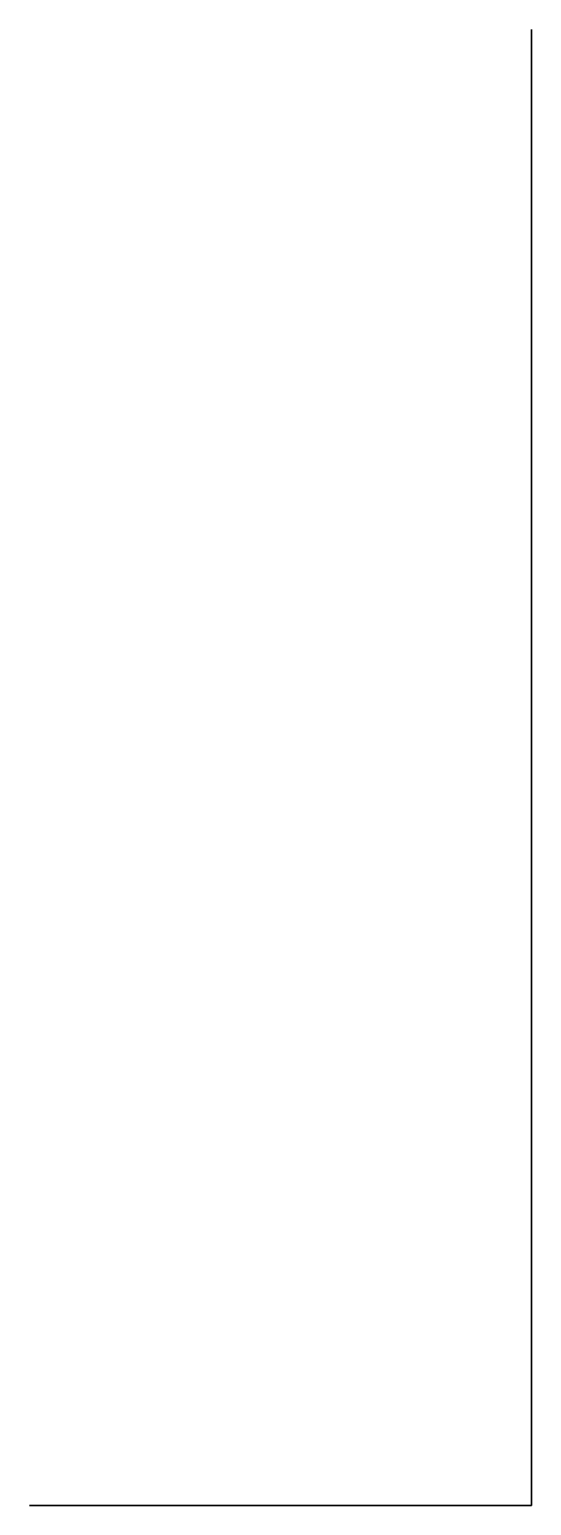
# Model space of a CAD drawing. Header units: millimetres. Extents: x -15.4 to 6.1, y 30.2 to 44.9.
# Drawn here: x 1.07 to 6.07, y 30.16 to 44.86 of the extents above; entities outside this region: 1.
import ezdxf

# ---------------------------------------------------------------- set-up
doc = ezdxf.new("R2010")
doc.units = ezdxf.units.MM
doc.header["$MEASUREMENT"] = 0

msp = doc.modelspace()

# ---------------------------------------------------------------- linework, layer by layer
at = {"extrusion": (1, 0, 0)}
msp.add_line((6.071, 30.156, -17.839), (6.071, 30.156, -19.839), dxfattribs=at)
at = {"extrusion": (1, 0, 0), "elevation": 6.071}
msp.add_lwpolyline([(30.156, -44.839), (44.156, -44.839), (44.156, -42.839), (30.156, -42.839)], close=True, dxfattribs=at)
at = {"extrusion": (0, -1, 0), "elevation": -30.156}
msp.add_lwpolyline([(1.071, -22.839), (6.071, -22.839), (6.071, -17.839), (1.071, -17.839)], close=True, dxfattribs=at)
at = {"extrusion": (1, 0, 0)}
for centre in [(44.156, -18.339, 6.071), (44.156, -75.089, 6.071), (41.156, -43.839, 6.071), (37.156, -46.339, 6.071), (33.156, -48.839, 6.071)]:
    msp.add_circle(centre, 0.7, dxfattribs=at)
at = {"extrusion": (0, -1, 0)}
for centre in [(-14.355, -20.42, -33.156), (2.098, -20.42, -30.156)]:
    msp.add_circle(centre, 1, dxfattribs=at)

doc.saveas('drawing.dxf')
